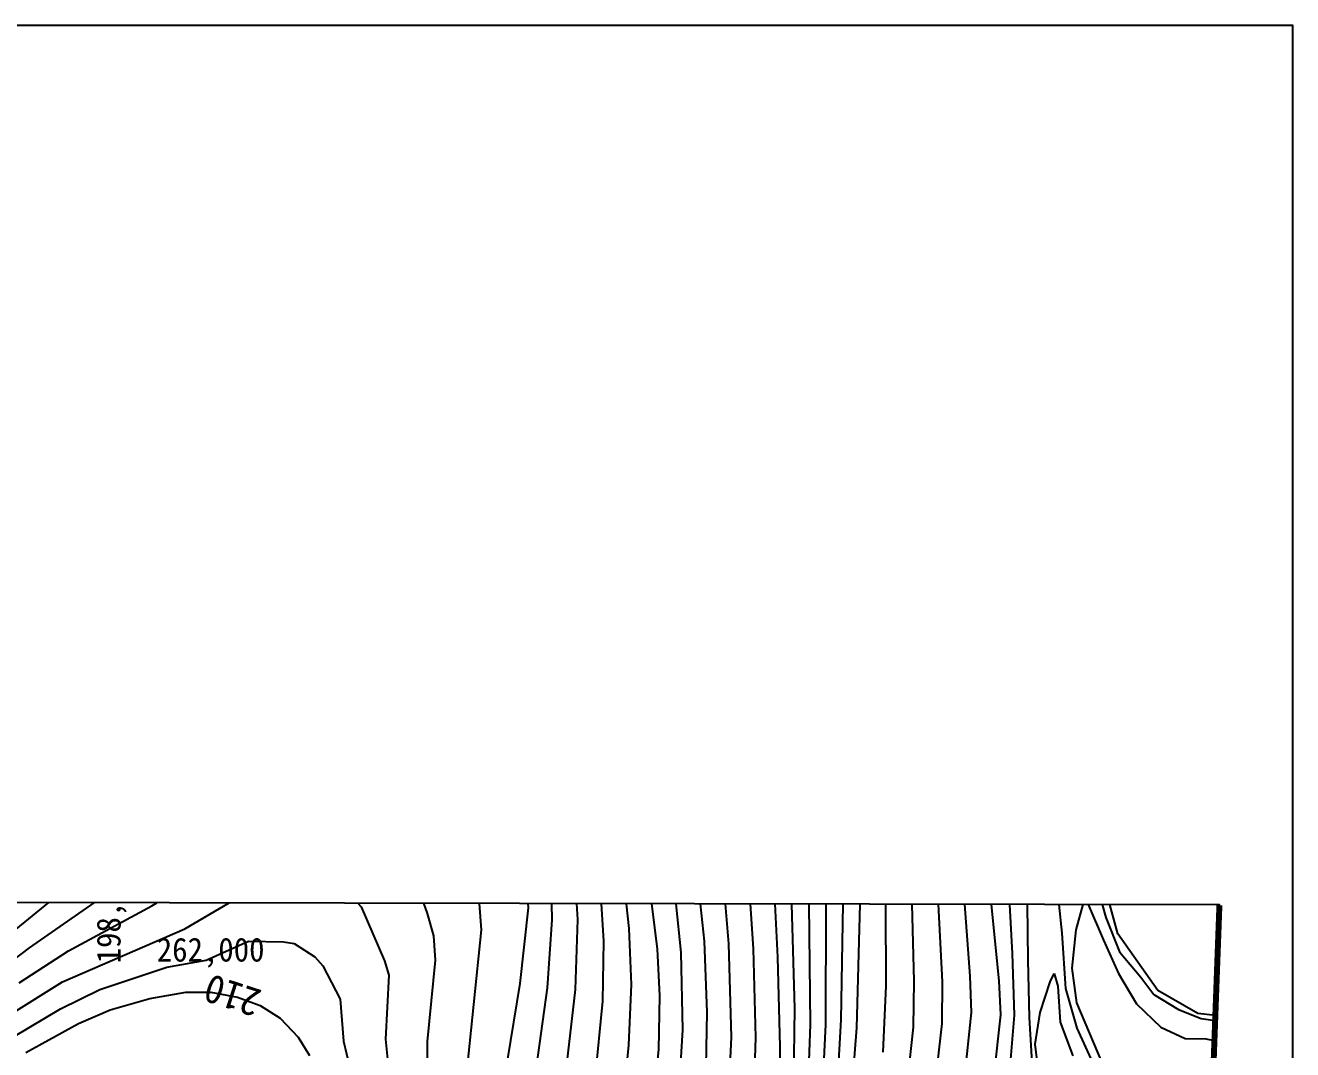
# Model space of a CAD drawing. Header units: millimetres. Extents: x 10470 to 11266, y 1103 to 1807.
# Drawn here: x 11159.5 to 11265.9, y 1533.1 to 1619.1 of the extents above; entities that cross this region are included whole.
import ezdxf
from ezdxf.xclip import XClip

# ---------------------------------------------------------------- set-up
doc = ezdxf.new("R2010")
doc.units = ezdxf.units.MM
doc.header["$LTSCALE"] = 10
doc.header["$MEASUREMENT"] = 0
doc.header["$XCLIPFRAME"] = 2
doc.linetypes.add('A-CENTR01', pattern=[2, 1.25, -0.25, 0.25, -0.25])
doc.layers.add('TN-MACL', color=6, linetype='A-CENTR01')
doc.layers.add('TZ-BASE', color=253, linetype='Continuous')
doc.layers.add('TX-PAPR', color=2, linetype='Continuous', plot=False)
doc.styles.add('HANA', font='GulimChe.ttf')

# ---------------------------------------------------------------- blocks, each defined once
blk = doc.blocks.new('JD-SDFHSFH5FGCFH6')
at = {"layer": 'TZ-BASE'}
for p, q in [((556.92, 71.45, 192), (618.78, 119.9, 192)), ((559.62, 71.13, 193), (606.78, 108.44, 193)), ((562.36, 68.31, 195), (603.68, 102.25, 195)), ((586.41, 73.44, 201), (612.01, 95.87, 201)), ((582.93, 63.56, 203), (614.85, 90.11, 203)), ((579.68, 63.88, 202), (608.47, 88.75, 202)), ((669.27, 86.28, 192), (669.58, 73.56, 192)), ((582.59, 59.9, 204), (613.41, 84.97, 204)), ((602.74, 70.04, 206), (621.08, 82.89, 206)), ((688.32, 81.48, 182), (689.4, 71.27, 182)), ((596.25, 67.29, 205), (612.99, 80.84, 205)), ((659.38, 70.62, 198), (658.41, 80.12, 198)), ((660.58, 80.41, 197), (661.42, 70.4, 197)), ((664.98, 80.34, 195), (665.53, 69.27, 195)), ((613.01, 73.57, 207), (622.31, 79.65, 207)), ((662.87, 79.2, 196), (663.47, 69.96, 196)), ((686.41, 78.91, 183), (686.53, 69.02, 183)), ((634.68, 76.98, 207), (636.1, 72.94, 207)), ((652.39, 77.42, 201), (653.04, 71.67, 201)), ((666.62, 76.71, 194), (666.95, 64.96, 194)), ((694.09, 71.22, 181.06), (692.39, 77.38, 181.06)), ((644.47, 76.48, 205), (644.58, 73.41, 205)), ((646.49, 76.03, 204), (646.59, 72.4, 204)), ((648.47, 76.45, 203), (648.72, 72.42, 203)), ((650.61, 75.61, 202), (650.92, 70.6, 202)), ((654.72, 75.66, 200), (655.41, 69.97, 200)), ((657.43, 69.66, 199), (656.79, 75.78, 199)), ((674.58, 76.46, 189), (674.62, 66.86, 189)), ((676.7, 76.57, 188), (676.98, 67.25, 188)), ((681.04, 75.84, 186), (681.68, 67.67, 186)), ((692.27, 75.59, 181), (693.08, 72.59, 181)), ((615.76, 71.65, 208), (621.6, 75.06, 208)), ((668.13, 74.77, 193), (668.26, 63.62, 193)), ((678.92, 75.33, 187), (679.35, 67.21, 187)), ((683.29, 75.22, 185), (684.11, 67.29, 185)), ((684.92, 75.29, 184), (685.23, 69.57, 184)), ((606.01, 69.8, 207), (613.01, 73.57, 207)), ((629.71, 74.4, 208), (630.58, 73.48, 208)), ((630.58, 73.48, 208), (632.52, 68.97, 208)), ((640.46, 74.12, 206), (640.64, 71.55, 206)), ((644.58, 73.41, 205), (643.88, 67.05, 205)), ((669.58, 73.56, 192), (669.55, 63.61, 192)), ((671, 74.21, 191), (670.85, 64.02, 191)), ((672.45, 73.99, 190), (672.14, 63.35, 190)), ((690.6, 71.55, 181.92), (691.34, 74.3, 181.92)), ((691.34, 74.3, 181.92), (692.9, 70.7, 181.92)), ((636.1, 72.94, 207), (636.63, 71.07, 207)), ((646.59, 72.4, 204), (646.18, 66.69, 204)), ((648.72, 72.42, 203), (648.53, 66.55, 203)), ((693.08, 72.59, 181), (694.23, 69.71, 181)), ((605.51, 67.21, 208), (615.76, 71.65, 208)), ((640.64, 71.55, 206), (639.14, 56.9, 206)), ((653.04, 71.67, 201), (653.23, 66.97, 201)), ((690.27, 68.34, 181.92), (690.6, 71.55, 181.92)), ((617.57, 69.02, 209), (621.1, 70.6, 209)), ((621.1, 70.6, 209), (624.05, 70.56, 209)), ((624.05, 70.56, 209), (624.95, 70.41, 209)), ((624.95, 70.41, 209), (626.68, 69.3, 209)), ((636.63, 71.07, 207), (636.79, 69.02, 207)), ((650.92, 70.6, 202), (650.84, 65.57, 202)), ((659.61, 64.66, 198), (659.38, 70.62, 198)), ((661.42, 70.4, 197), (661.64, 62.55, 197)), ((689.4, 71.27, 182), (689.71, 66.63, 182)), ((692.9, 70.7, 181.92), (694.14, 67.9, 181.92)), ((697.44, 66.48, 181.06), (694.09, 71.22, 181.06)), ((593.52, 63.13, 206), (602.74, 70.04, 206)), ((601.85, 67.11, 207), (606.01, 69.8, 207)), ((626.68, 69.3, 209), (627.34, 68.55, 209)), ((655.41, 69.97, 200), (655.62, 66.01, 200)), ((657.58, 63.18, 199), (657.43, 69.66, 199)), ((663.47, 69.96, 196), (663.67, 62.52, 196)), ((665.53, 69.27, 195), (665.73, 61.74, 195)), ((685.23, 69.57, 184), (685.38, 64.39, 184)), ((694.23, 69.71, 181), (696.02, 67.58, 181)), ((608.64, 66.55, 209), (614.26, 68.44, 209)), ((614.26, 68.44, 209), (617.57, 69.02, 209)), ((627.34, 68.55, 209), (628.8, 65.74, 209)), ((632.52, 68.97, 208), (632.9, 67.77, 208)), ((636.79, 69.02, 207), (636.11, 62.2, 207)), ((686.53, 69.02, 183), (686.65, 64.19, 183)), ((690.65, 65.44, 181.92), (690.27, 68.34, 181.92)), ((601.15, 64.48, 208), (605.51, 67.21, 208)), ((632.9, 67.77, 208), (632.61, 62.38, 208)), ((643.88, 67.05, 205), (642.44, 58.28, 205)), ((676.98, 67.25, 188), (676.91, 63.39, 188)), ((679.35, 67.21, 187), (679.33, 63.71, 187)), ((681.68, 67.67, 186), (681.77, 64.63, 186)), ((684.11, 67.29, 185), (684.23, 64.43, 185)), ((687.56, 64.63, 183.13), (688.4, 67.2, 183.13)), ((688.4, 67.2, 183.13), (688.76, 67.9, 183.13)), ((688.76, 67.9, 183.13), (689.05, 66.83, 183.13)), ((694.14, 67.9, 181.92), (695.67, 65.35, 181.92)), ((696.02, 67.58, 181), (697.12, 66.13, 181)), ((605.34, 64.94, 209), (608.64, 66.55, 209)), ((612.83, 65.79, 210), (615.86, 66.32, 210)), ((615.86, 66.32, 210), (617.96, 66.32, 210)), ((617.96, 66.32, 210), (620.18, 65.9, 210)), ((646.18, 66.69, 204), (644.97, 57.99, 204)), ((648.53, 66.55, 203), (647.55, 58.06, 203)), ((653.23, 66.97, 201), (653.02, 61.87, 201)), ((655.62, 66.01, 200), (655.52, 61.53, 200)), ((674.62, 66.86, 189), (674.36, 61.3, 189)), ((689.05, 66.83, 183.13), (689.26, 63.82, 183.13)), ((689.71, 66.63, 182), (690.64, 63.3, 182)), ((697.12, 66.13, 181), (699.19, 64.87, 181)), ((700.8, 64.53, 181.06), (697.44, 66.48, 181.06)), ((601.38, 62.57, 209), (605.34, 64.94, 209)), ((609.51, 64.85, 210), (612.83, 65.79, 210)), ((620.18, 65.9, 210), (622.1, 65.22, 210)), ((622.1, 65.22, 210), (623.76, 64.16, 210)), ((628.8, 65.74, 209), (629.09, 62.23, 209)), ((650.84, 65.57, 202), (650.04, 57.49, 202)), ((666.95, 64.96, 194), (666.87, 58.46, 194)), ((693.14, 59.56, 181.92), (690.65, 65.44, 181.92)), ((695.67, 65.35, 181.92), (697.71, 63.38, 181.92)), ((606.85, 63.7, 210), (609.51, 64.85, 210)), ((623.76, 64.16, 210), (625.28, 62.56, 210)), ((659.52, 60.08, 198), (659.61, 64.66, 198)), ((670.85, 64.02, 191), (670.39, 56.3, 191)), ((681.77, 64.63, 186), (681.14, 58.46, 186)), ((684.23, 64.43, 185), (683.69, 59.37, 185)), ((685.38, 64.39, 184), (684.92, 58.89, 184)), ((686.65, 64.19, 183), (687.02, 58, 183)), ((687.15, 61.96, 183.13), (687.56, 64.63, 183.13)), ((699.19, 64.87, 181), (701.1, 64.12, 181)), ((702.28, 64.36, 181.06), (700.8, 64.53, 181.06)), ((701.1, 64.12, 181), (702.27, 63.94, 181)), ((602.42, 61.27, 210), (606.85, 63.7, 210)), ((657.19, 56.99, 199), (657.58, 63.18, 199)), ((668.26, 63.62, 193), (668.02, 57.04, 193)), ((669.55, 63.61, 192), (669.2, 56.66, 192)), ((672.14, 63.35, 190), (671.52, 55.11, 190)), ((676.91, 63.39, 188), (675.96, 54.57, 188)), ((679.33, 63.71, 187), (678.2, 54.24, 187)), ((689.26, 63.82, 183.13), (690.32, 60.98, 183.13)), ((690.64, 63.3, 182), (691.96, 60.44, 182)), ((697.71, 63.38, 181.92), (699.75, 62.43, 181.92)), ((625.28, 62.56, 210), (626.22, 61, 210)), ((629.09, 62.23, 209), (629.86, 58.98, 209)), ((632.61, 62.38, 208), (633.1, 57.4, 208)), ((636.11, 62.2, 207), (636.12, 56.83, 207)), ((653.02, 61.87, 201), (652.48, 56.46, 201)), ((661.64, 62.55, 197), (661.39, 57.14, 197)), ((663.67, 62.52, 196), (663.52, 57.65, 196)), ((665.73, 61.74, 195), (665.65, 57.32, 195)), ((687.47, 59.47, 183.13), (687.15, 61.96, 183.13)), ((699.75, 62.43, 181.92), (701.47, 62.41, 181.92)), ((701.47, 62.41, 181.92), (702.2, 62.27, 181.92)), ((655.52, 61.53, 200), (654.99, 55.76, 200))]:
    blk.add_line(p, q, dxfattribs=at)
at = {"layer": 'TZ-BASE', "style": 'HANA'}
for s, height, rotation, p in [('198,400', 2, 90, (610.37, 68.75)), ('210', 2.4, 162.0348, (622.33, 66.46, 210))]:
    blk.add_text(s, height=height, rotation=rotation, dxfattribs=at).set_placement(p)
blk.add_text('262,000', height=2, dxfattribs=at).set_placement((613.41, 68.9))

msp = doc.modelspace()

# ---------------------------------------------------------------- linework, layer by layer
at = {"layer": 'TN-MACL', "const_width": 0.5}
msp.add_lwpolyline([(11259.74, 1545.18), (11254.21, 1395.28)], dxfattribs=at)
at = {"layer": 'TX-PAPR'}
msp.add_lwpolyline([(10469.89, 1103.05), (11265.89, 1103.05), (11265.89, 1619.05), (10469.89, 1619.05)], close=True, dxfattribs=at)
at = {"layer": 'TX-PAPR', "flags": 128}
msp.add_lwpolyline([(10559.6, 1396.55), (11254.21, 1395.23), (11259.74, 1545.22), (10554.64, 1546.56), (10559.6, 1396.55)], dxfattribs=at)

# ---------------------------------------------------------------- block references
at = {"layer": 'TZ-BASE'}
ref = msp.add_blockref('JD-SDFHSFH5FGCFH6', (10557.12, 1471.56), dxfattribs=at)
XClip(ref).set_block_clipping_path([(2.4833460004, -75.0048615017), (697.0870356228, -76.3266636377), (702.6246141986, 73.6630701726), (-2.4833460004, 75.0048615017)])

doc.saveas('drawing.dxf')
